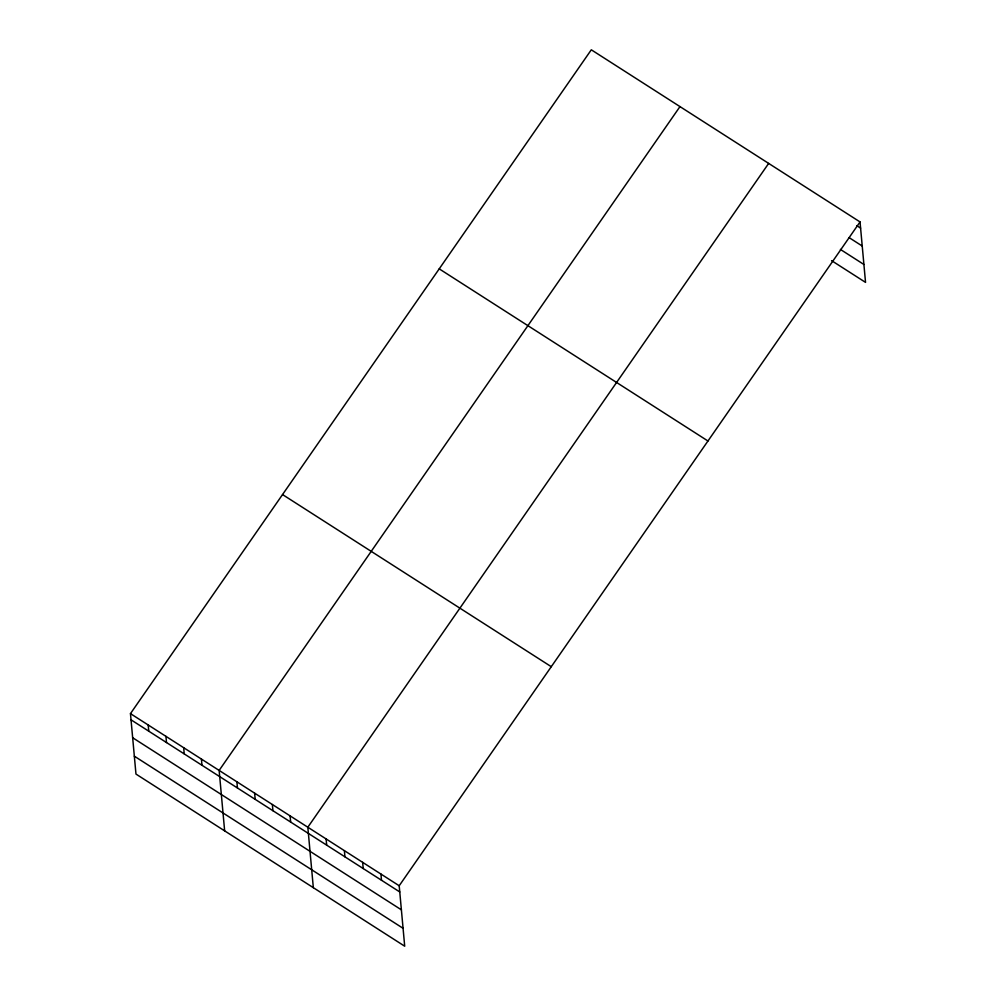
<?xml version="1.0" encoding="UTF-8"?>
<svg xmlns="http://www.w3.org/2000/svg" width="996" height="996" viewBox="0 0 996 996"><rect width="100%" height="100%" fill="white"/><g stroke="black" fill="none" stroke-linecap="round" stroke-linejoin="round"><path stroke-width="1.49" d="M860.034 221.934L399.197 885.755L404.7 946.2L135.966 774.066L130.464 713.622L591.3 49.8L860.034 221.934L865.536 282.378L831.598 260.641M679.982 106.597L219.145 770.418L224.648 830.876M768.663 163.406L307.826 827.228L313.329 887.673M856.685 225.619L860.594 228.121M849.177 237.671L862.225 246.024M840.412 249.423L863.906 264.475M439.224 268.858L707.957 440.991M282.54 494.564L551.274 666.685M130.464 713.622L399.197 885.755M131.024 719.822L399.77 891.955M132.655 737.725L401.4 909.846M134.336 756.176L403.069 928.297M380.933 874.04L381.493 880.24M362.656 862.337L363.216 868.537M344.379 850.634L344.94 856.834M326.103 838.931L326.676 845.131M290.097 815.861L290.658 822.061M272.356 804.507L272.929 810.707M254.627 793.14L255.188 799.34M236.886 781.785L237.446 787.985M201.416 759.064L201.976 765.264M183.675 747.71L184.235 753.897M165.934 736.343L166.506 742.543M148.205 724.988L148.765 731.176"/></g></svg>
